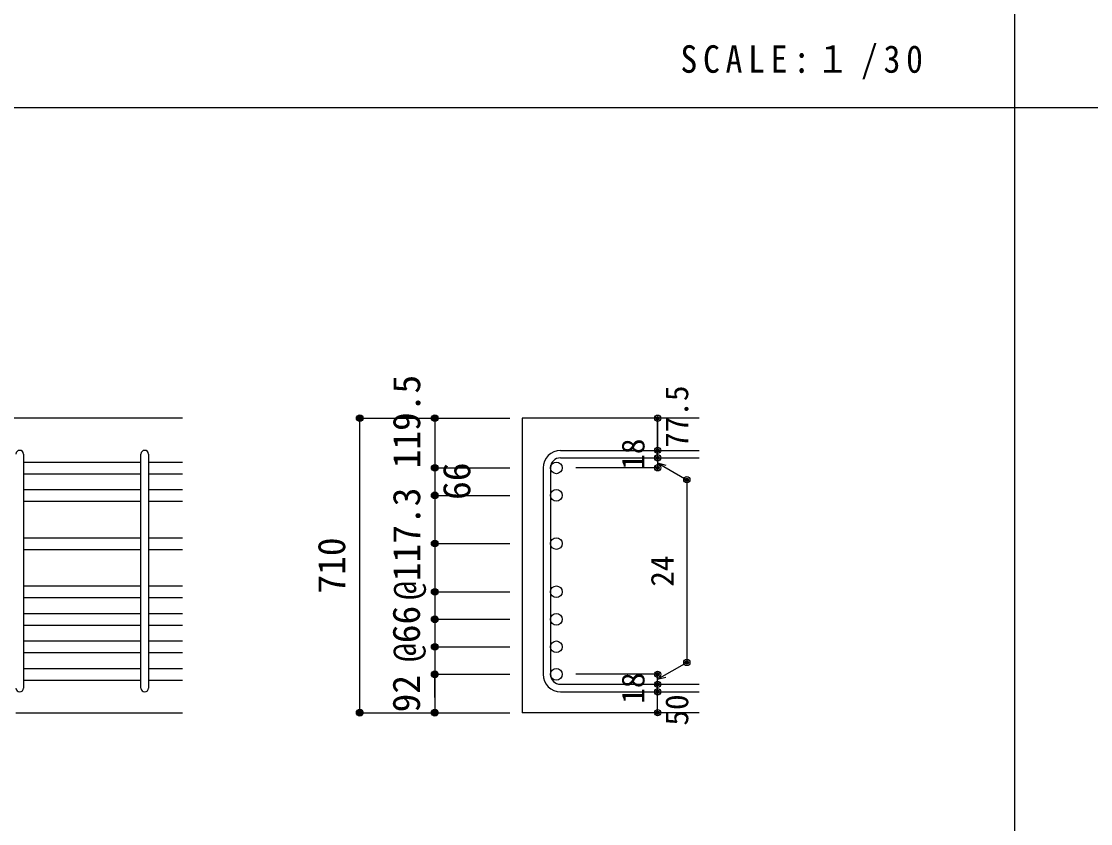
# Model space of a CAD drawing. Units: millimetres at full size, sheet at 1:30; details may follow other scales. Extents: x -5973 to 5955, y -4195 to 4201.
# Drawn here: x -3508 to -942, y -1940 to -15 of the extents above; entities that cross this region are included whole.
import ezdxf
from ezdxf.enums import TextEntityAlignment as Align

# ---------------------------------------------------------------- set-up
doc = ezdxf.new("R2010")
doc.units = ezdxf.units.MM
doc.header["$LTSCALE"] = 30
doc.header["$PDMODE"] = 32
doc.header["$PDSIZE"] = 15
for name, color, linetype in [('0-1_躯体線', 2, 'Continuous'), ('0-5_基礎梁筋', 7, 'Continuous'), ('0-6_スタラップ筋', 7, 'Continuous'), ('0-D_寸法', 4, 'Continuous'), ('6-7_文字', 7, 'Continuous'), ('F-0_枠', 6, 'Continuous')]:
    doc.layers.add(name, color=color, linetype=linetype)
doc.styles.add('ＭＳ ゴシック', font='')
doc.styles.get('ＭＳ ゴシック').set_extended_font_data('MS Gothic')

msp = doc.modelspace()

# ---------------------------------------------------------------- linework, layer by layer
at = {"layer": '0-1_躯体線'}
for p, q in [((-3120.8, -967.16), (-5070.8, -967.16)), ((-1880.8, -967.16), (-2305.8, -967.16)), ((-2305.8, -967.16), (-2305.8, -1673.66)), ((-3520.8, -1673.66), (-3120.8, -1673.66)), ((-1880.8, -1673.66), (-2305.8, -1673.66))]:
    msp.add_line(p, q, dxfattribs=at)
at = {"layer": '0-5_基礎梁筋'}
for p, q in [((-3502.8, -1072.36), (-3220.8, -1072.36)), ((-3202.8, -1072.36), (-3120.8, -1072.36)), ((-3502.8, -1100.36), (-3220.8, -1100.36)), ((-3202.8, -1100.36), (-3120.8, -1100.36)), ((-3502.8, -1138.36), (-3220.8, -1138.36)), ((-3202.8, -1138.36), (-3120.8, -1138.36)), ((-3502.8, -1166.36), (-3220.8, -1166.36)), ((-3202.8, -1166.36), (-3120.8, -1166.36)), ((-3502.8, -1254.01), (-3220.8, -1254.01)), ((-3202.8, -1254.01), (-3120.8, -1254.01)), ((-3502.8, -1282.01), (-3220.8, -1282.01)), ((-3202.8, -1282.01), (-3120.8, -1282.01)), ((-3502.8, -1369.66), (-3220.8, -1369.66)), ((-3202.8, -1369.66), (-3120.8, -1369.66)), ((-3502.8, -1397.66), (-3220.8, -1397.66)), ((-3202.8, -1397.66), (-3120.8, -1397.66)), ((-3502.8, -1435.66), (-3220.8, -1435.66)), ((-3202.8, -1435.66), (-3120.8, -1435.66)), ((-3502.8, -1463.66), (-3220.8, -1463.66)), ((-3202.8, -1463.66), (-3120.8, -1463.66)), ((-3502.8, -1501.66), (-3220.8, -1501.66)), ((-3202.8, -1501.66), (-3120.8, -1501.66)), ((-3502.8, -1529.66), (-3220.8, -1529.66)), ((-3202.8, -1529.66), (-3120.8, -1529.66)), ((-3502.8, -1567.66), (-3220.8, -1567.66)), ((-3202.8, -1567.66), (-3120.8, -1567.66)), ((-3502.8, -1595.66), (-3220.8, -1595.66)), ((-3202.8, -1595.66), (-3120.8, -1595.66))]:
    msp.add_line(p, q, dxfattribs=at)
at = {"layer": '0-5_基礎梁筋', "color": 3}
for centre in [(-2223.8, -1086.36), (-2223.8, -1152.36), (-2223.8, -1268.01), (-2223.8, -1383.66), (-2223.8, -1449.66), (-2223.8, -1515.66), (-2223.8, -1581.66)]:
    msp.add_circle(centre, 14, dxfattribs=at)
at = {"layer": '0-6_スタラップ筋'}
for p, q in [((-2213.8, -1044.36), (-1880.8, -1044.36)), ((-3502.8, -1053.36), (-3502.8, -1614.66)), ((-3220.8, -1614.66), (-3220.8, -1053.36)), ((-3202.8, -1053.36), (-3202.8, -1614.66)), ((-2213.8, -1062.36), (-1880.8, -1062.36)), ((-2255.8, -1086.36), (-2255.8, -1581.66)), ((-2237.8, -1086.36), (-2237.8, -1581.66)), ((-2213.8, -1605.66), (-1880.8, -1605.66)), ((-2213.8, -1623.66), (-1880.8, -1623.66))]:
    msp.add_line(p, q, dxfattribs=at)
for centre, radius, start, end in [((-3511.8, -1053.36), 9, 0, 180), ((-3211.8, -1053.36), 9, 0, 180), ((-2213.8, -1086.36), 42, 90, 180), ((-2213.8, -1086.36), 24, 90, 180), ((-2213.8, -1581.66), 42, 180, 270), ((-2213.8, -1581.66), 24, 180, 270), ((-3511.8, -1614.66), 9, 180, 0), ((-3211.8, -1614.66), 9, 180, 0)]:
    msp.add_arc(centre, radius, start, end, dxfattribs=at)
at = {"layer": '0-D_寸法'}
for p, q in [((-2695.8, -967.16), (-2515.8, -967.16)), ((-2695.8, -967.16), (-2515.8, -967.16)), ((-2695.8, -1673.66), (-2695.8, -967.16)), ((-2515.8, -967.16), (-2335.8, -967.16)), ((-2515.8, -967.16), (-2335.8, -967.16)), ((-2515.8, -967.16), (-2515.8, -1673.66)), ((-1980.8, -1044.36), (-1980.8, -967.16)), ((-1980.8, -967.16), (-1980.8, -1044.36)), ((-1980.8, -1062.36), (-1980.8, -1044.36)), ((-1980.8, -1062.36), (-1980.8, -1086.36)), ((-1980.8, -1074.36), (-1910.74, -1114.81)), ((-1980.8, -1074.36), (-1961.48, -1079.54)), ((-2515.8, -1086.36), (-2335.8, -1086.36)), ((-2515.8, -1086.36), (-2335.8, -1086.36)), ((-1980.8, -1086.36), (-2176.89, -1086.36)), ((-1910.74, -1114.81), (-1910.74, -1553.21)), ((-2515.8, -1152.36), (-2335.8, -1152.36)), ((-2515.8, -1152.36), (-2335.8, -1152.36)), ((-2515.8, -1268.01), (-2335.8, -1268.01)), ((-2515.8, -1268.01), (-2335.8, -1268.01)), ((-2515.8, -1383.66), (-2335.8, -1383.66)), ((-2515.8, -1449.66), (-2335.8, -1449.66)), ((-2515.8, -1515.66), (-2335.8, -1515.66)), ((-1980.8, -1593.66), (-1910.74, -1553.21)), ((-2515.8, -1581.66), (-2335.8, -1581.66)), ((-2515.8, -1637.63), (-2515.8, -1581.66)), ((-1980.8, -1581.66), (-2176.89, -1581.66)), ((-1980.8, -1605.66), (-1980.8, -1581.66)), ((-1980.8, -1593.66), (-1961.48, -1588.49)), ((-1980.8, -1623.66), (-1980.8, -1605.66)), ((-1980.8, -1673.66), (-1980.8, -1623.66)), ((-2695.8, -1673.66), (-2515.8, -1673.66)), ((-2515.8, -1673.66), (-2335.8, -1673.66))]:
    msp.add_line(p, q, dxfattribs=at)
for centre, radius in [((-2695.8, -967.16), 8), ((-2695.8, -967.16), 7.2), ((-2695.8, -967.16), 6.4), ((-2695.8, -967.16), 5.6), ((-2695.8, -967.16), 4.8), ((-2695.8, -967.16), 4), ((-2695.8, -967.16), 3.2), ((-2695.8, -967.16), 2.4), ((-2695.8, -967.16), 1.6), ((-2695.8, -967.16), 0.8), ((-2515.8, -967.16), 8), ((-2515.8, -967.16), 7.2), ((-2515.8, -967.16), 6.4), ((-2515.8, -967.16), 5.6), ((-2515.8, -967.16), 4.8), ((-2515.8, -967.16), 4), ((-2515.8, -967.16), 3.2), ((-2515.8, -967.16), 2.4), ((-2515.8, -967.16), 1.6), ((-2515.8, -967.16), 0.8), ((-1980.8, -967.16), 4), ((-1980.8, -967.16), 3.6), ((-1980.8, -967.16), 3.2), ((-1980.8, -967.16), 2.8), ((-1980.8, -967.16), 2.4), ((-1980.8, -967.16), 2), ((-1980.8, -967.16), 1.6), ((-1980.8, -967.16), 1.2), ((-1980.8, -967.16), 0.8), ((-1980.8, -967.16), 0.4), ((-1980.8, -1044.36), 4), ((-1980.8, -1044.36), 3.6), ((-1980.8, -1044.36), 3.2), ((-1980.8, -1044.36), 2.8), ((-1980.8, -1044.36), 2.4), ((-1980.8, -1044.36), 2), ((-1980.8, -1044.36), 1.6), ((-1980.8, -1044.36), 1.2), ((-1980.8, -1044.36), 0.8), ((-1980.8, -1044.36), 0.4), ((-1980.8, -1062.36), 4), ((-1980.8, -1062.36), 3.6), ((-1980.8, -1062.36), 3.2), ((-1980.8, -1062.36), 2.8), ((-1980.8, -1062.36), 2.4), ((-1980.8, -1062.36), 2), ((-1980.8, -1062.36), 1.6), ((-1980.8, -1062.36), 1.2), ((-1980.8, -1062.36), 0.8), ((-1980.8, -1062.36), 0.4), ((-2515.8, -1086.36), 8), ((-2515.8, -1086.36), 7.2), ((-2515.8, -1086.36), 6.4), ((-2515.8, -1086.36), 5.6), ((-2515.8, -1086.36), 4.8), ((-2515.8, -1086.36), 4), ((-2515.8, -1086.36), 3.2), ((-2515.8, -1086.36), 2.4), ((-2515.8, -1086.36), 1.6), ((-2515.8, -1086.36), 0.8), ((-1980.8, -1086.36), 4), ((-1980.8, -1086.36), 3.6), ((-1980.8, -1086.36), 3.2), ((-1980.8, -1086.36), 2.8), ((-1980.8, -1086.36), 2.4), ((-1980.8, -1086.36), 2), ((-1980.8, -1086.36), 1.6), ((-1980.8, -1086.36), 1.2), ((-1980.8, -1086.36), 0.8), ((-1980.8, -1086.36), 0.4), ((-1910.74, -1114.81), 4), ((-1910.74, -1114.81), 3.6), ((-1910.74, -1114.81), 3.2), ((-1910.74, -1114.81), 2.8), ((-1910.74, -1114.81), 2.4), ((-1910.74, -1114.81), 2), ((-1910.74, -1114.81), 1.6), ((-1910.74, -1114.81), 1.2), ((-1910.74, -1114.81), 0.8), ((-1910.74, -1114.81), 0.4), ((-2515.8, -1152.36), 8), ((-2515.8, -1152.36), 7.2), ((-2515.8, -1152.36), 6.4), ((-2515.8, -1152.36), 5.6), ((-2515.8, -1152.36), 4.8), ((-2515.8, -1152.36), 4), ((-2515.8, -1152.36), 3.2), ((-2515.8, -1152.36), 2.4), ((-2515.8, -1152.36), 1.6), ((-2515.8, -1152.36), 0.8), ((-2515.8, -1268.01), 8), ((-2515.8, -1268.01), 7.2), ((-2515.8, -1268.01), 6.4), ((-2515.8, -1268.01), 5.6), ((-2515.8, -1268.01), 4.8), ((-2515.8, -1268.01), 4), ((-2515.8, -1268.01), 3.2), ((-2515.8, -1268.01), 2.4), ((-2515.8, -1268.01), 1.6), ((-2515.8, -1268.01), 0.8), ((-2515.8, -1383.66), 8), ((-2515.8, -1383.66), 7.2), ((-2515.8, -1383.66), 6.4), ((-2515.8, -1383.66), 5.6), ((-2515.8, -1383.66), 4.8), ((-2515.8, -1383.66), 4), ((-2515.8, -1383.66), 3.2), ((-2515.8, -1383.66), 2.4), ((-2515.8, -1383.66), 1.6), ((-2515.8, -1383.66), 0.8), ((-2515.8, -1449.66), 8), ((-2515.8, -1449.66), 7.2), ((-2515.8, -1449.66), 6.4), ((-2515.8, -1449.66), 5.6), ((-2515.8, -1449.66), 4.8), ((-2515.8, -1449.66), 4), ((-2515.8, -1449.66), 3.2), ((-2515.8, -1449.66), 2.4), ((-2515.8, -1449.66), 1.6), ((-2515.8, -1449.66), 0.8), ((-2515.8, -1515.66), 8), ((-2515.8, -1515.66), 7.2), ((-2515.8, -1515.66), 6.4), ((-2515.8, -1515.66), 5.6), ((-2515.8, -1515.66), 4.8), ((-2515.8, -1515.66), 4), ((-2515.8, -1515.66), 3.2), ((-2515.8, -1515.66), 2.4), ((-2515.8, -1515.66), 1.6), ((-2515.8, -1515.66), 0.8), ((-1910.74, -1553.21), 4), ((-1910.74, -1553.21), 3.6), ((-1910.74, -1553.21), 3.2), ((-1910.74, -1553.21), 2.8), ((-1910.74, -1553.21), 2.4), ((-1910.74, -1553.21), 2), ((-1910.74, -1553.21), 1.6), ((-1910.74, -1553.21), 1.2), ((-1910.74, -1553.21), 0.8), ((-1910.74, -1553.21), 0.4), ((-2515.8, -1581.66), 8), ((-2515.8, -1581.66), 7.2), ((-2515.8, -1581.66), 6.4), ((-2515.8, -1581.66), 5.6), ((-2515.8, -1581.66), 4.8), ((-2515.8, -1581.66), 4), ((-2515.8, -1581.66), 3.2), ((-2515.8, -1581.66), 2.4), ((-2515.8, -1581.66), 1.6), ((-2515.8, -1581.66), 0.8), ((-1980.8, -1581.66), 4), ((-1980.8, -1581.66), 3.6), ((-1980.8, -1581.66), 3.2), ((-1980.8, -1581.66), 2.8), ((-1980.8, -1581.66), 2.4), ((-1980.8, -1581.66), 2), ((-1980.8, -1581.66), 1.6), ((-1980.8, -1581.66), 1.2), ((-1980.8, -1581.66), 0.8), ((-1980.8, -1581.66), 0.4), ((-1980.8, -1605.66), 4), ((-1980.8, -1605.66), 3.6), ((-1980.8, -1605.66), 3.2), ((-1980.8, -1605.66), 2.8), ((-1980.8, -1605.66), 2.4), ((-1980.8, -1605.66), 2), ((-1980.8, -1605.66), 1.6), ((-1980.8, -1605.66), 1.2), ((-1980.8, -1605.66), 0.8), ((-1980.8, -1605.66), 0.4), ((-1980.8, -1623.66), 4), ((-1980.8, -1623.66), 3.6), ((-1980.8, -1623.66), 3.2), ((-1980.8, -1623.66), 2.8), ((-1980.8, -1623.66), 2.4), ((-1980.8, -1623.66), 2), ((-1980.8, -1623.66), 1.6), ((-1980.8, -1623.66), 1.2), ((-1980.8, -1623.66), 0.8), ((-1980.8, -1623.66), 0.4), ((-2695.8, -1673.66), 8), ((-2695.8, -1673.66), 7.2), ((-2695.8, -1673.66), 6.4), ((-2515.8, -1673.66), 8), ((-2515.8, -1673.66), 7.2), ((-2515.8, -1673.66), 6.4), ((-2695.8, -1673.66), 5.6), ((-2695.8, -1673.66), 4.8), ((-2695.8, -1673.66), 4), ((-2695.8, -1673.66), 3.2), ((-2695.8, -1673.66), 2.4), ((-2695.8, -1673.66), 1.6), ((-2695.8, -1673.66), 0.8), ((-2515.8, -1673.66), 5.6), ((-2515.8, -1673.66), 4.8), ((-2515.8, -1673.66), 4), ((-2515.8, -1673.66), 3.2), ((-2515.8, -1673.66), 2.4), ((-2515.8, -1673.66), 1.6), ((-2515.8, -1673.66), 0.8), ((-1980.8, -1673.66), 4), ((-1980.8, -1673.66), 3.6), ((-1980.8, -1673.66), 3.2), ((-1980.8, -1673.66), 2.8), ((-1980.8, -1673.66), 2.4), ((-1980.8, -1673.66), 2), ((-1980.8, -1673.66), 1.6), ((-1980.8, -1673.66), 1.2), ((-1980.8, -1673.66), 0.8), ((-1980.8, -1673.66), 0.4)]:
    msp.add_circle(centre, radius, dxfattribs=at)
at = {"layer": '0-D_寸法', "color": 7}
for p in [(-2695.8, -967.16), (-2695.8, -967.16), (-2515.8, -967.16), (-1980.8, -967.16), (-1980.8, -1044.36), (-1980.8, -1062.36), (-2515.8, -1086.36), (-1980.8, -1086.36), (-1910.74, -1114.81), (-2515.8, -1152.36), (-2515.8, -1268.01), (-2515.8, -1383.66), (-2515.8, -1383.66), (-2515.8, -1449.66), (-2515.8, -1449.66), (-2515.8, -1515.66), (-2515.8, -1515.66), (-1910.74, -1553.21), (-2515.8, -1581.66), (-2515.8, -1581.66), (-1980.8, -1581.66), (-1980.8, -1581.66), (-1980.8, -1605.66), (-1980.8, -1623.66), (-2695.8, -1673.66), (-2695.8, -1673.66), (-2515.8, -1673.66), (-2515.8, -1673.66), (-1980.8, -1673.66)]:
    msp.add_point(p, dxfattribs=at)
at = {"layer": 'F-0_枠', "color": 2}
for p, q in [((-1124.64, 4201.15), (-1124.64, -4195.24)), ((-5972.88, -222.05), (3723.6, -222.05))]:
    msp.add_line(p, q, dxfattribs=at)

# ---------------------------------------------------------------- texts
at = {"layer": '0-D_寸法', "style": 'ＭＳ ゴシック'}
for s, height, p in [('119.5', 65.98, (-2530.8, -1087.66)), ('77.5', 54.99, (-1890.8, -1038.36)), ('18', 54.99, (-1995.8, -1090.86)), ('66', 65.98, (-2410.59, -1163.25)), ('@117.3', 65.98, (-2530.8, -1403.01)), ('710', 65.98, (-2710.8, -1387.91)), ('24', 54.99, (-1925.74, -1371.51)), ('@66', 65.98, (-2531.54, -1551.91)), ('92', 65.98, (-2531.49, -1672.95)), ('18', 54.99, (-1995.8, -1652.16)), ('50', 54.99, (-1890.8, -1704.66))]:
    msp.add_text(s, height=height, rotation=90, dxfattribs=at).set_placement(p, align=Align.BOTTOM_LEFT)
at = {"layer": '6-7_文字', "color": 2, "insert": (-1925.98, -154.55), "char_height": 65.98, "attachment_point": 7, "style": 'ＭＳ ゴシック'}
msp.add_mtext('\\T1.34;\\W0.9;SCALE:１/30', dxfattribs=at)

doc.saveas('drawing.dxf')
